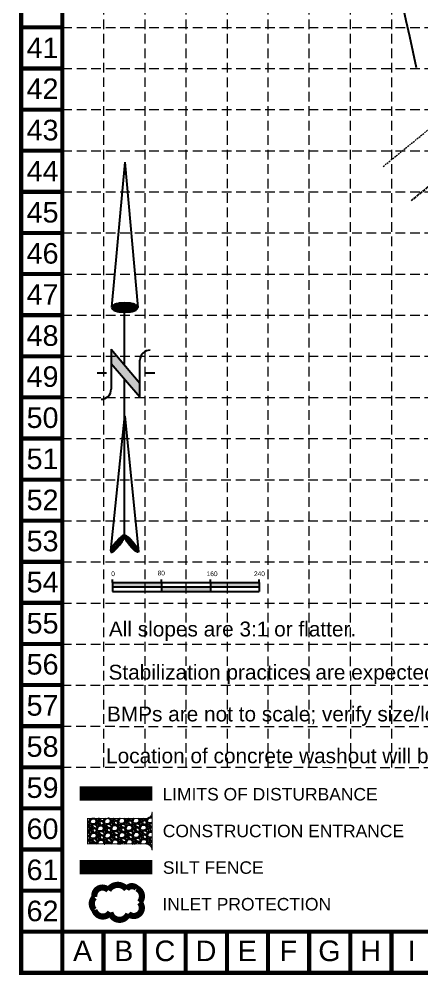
# Model space of a CAD drawing. Header units: inches. Extents: x 3987 to 4244, y 2117 to 2527.
# Drawn here: x 3987.4 to 4049.9, y 2117.2 to 2265.7 of the extents above; entities that cross this region are included whole.
import ezdxf
from ezdxf.enums import TextEntityAlignment as Align

# ---------------------------------------------------------------- set-up
doc = ezdxf.new("R2010")
doc.units = ezdxf.units.IN
doc.header["$MEASUREMENT"] = 0
doc.linetypes.add('DASH', pattern=[0.6, 0.5, -0.1])
doc.linetypes.add('HIDDEN', pattern=[0.375, 0.25, -0.125])
for name, color, linetype in [('BASE', 7, 'Continuous'), ('CONTOUR', 8, 'Continuous'), ('EASEMENT-EXIST', 2, 'HIDDEN'), ('FUTURE', 4, 'DASH'), ('GRID', 254, 'HIDDEN'), ('LEGEND', 7, 'Continuous'), ('NARROW', 7, 'Continuous')]:
    doc.layers.add(name, color=color, linetype=linetype)
doc.styles.get("Standard").update_dxf_attribs({"font": 'ARIAL.TTF'})

# ---------------------------------------------------------------- blocks, each defined once
blk = doc.blocks.new('North Arrow')
at = {"layer": 'NARROW'}
for p, q in [((32.43254981860446, 3.058265073213988), (32.43254981860446, 4.631385762768332)), ((0, 0), (22.36344290151465, 2.002084736559482)), ((28.76667448424996, -2.091662794246076), (34.01874137947743, 2.319861484284047)), ((36.17825519122562, 2.333068732823449), (30.46489879658111, 2.333068732823449)), ((36.15693846157228, 2.319861484284047), (31.03953994826952, -2.091662794246076)), ((39.10239171702415, 0.006637234364461619), (59.96415737125062, 2.108618273159664)), ((0, 0), (22.3340256442134, -2.022002755547874)), ((21.65859055236069, -0.04755806894536363), (21.65587945617517, -0.04755806894536363)), ((31.2002493849468, -0.04755806894536363), (21.65859055236069, -0.04755806894536363)), ((57.4539157862273, -0.04755806894536363), (33.41071549255503, -0.04755806894536363)), ((59.8310793026576, -2.141789640390925), (39.04486644576536, -0.007715046158409677)), ((57.69334596529006, -0.02703537367779063), (57.76929195033517, -0.01344045038422337)), ((57.76514189648879, -0.05039075473177945), (57.69334596529006, -0.02703537367779063)), ((28.76667448424996, -2.091662794246076), (34.95439482978327, -2.091662794246076)), ((32.43254981860446, -4.261561808689294), (32.43254981860446, -2.800806882678444))]:
    blk.add_line(p, q, dxfattribs=at)
blk.add_lwpolyline([(22.36469003275943, -2.029144276148145), (22.58571216360451, -1.926685835660464, 0.09157658552841703), (22.86600292222374, -1.437143250313966, 0.04830551554414139), (23.03449076013294, -0.7510674610057322), (23.07365352004581, -0.007926344824227272), (23.0138871940153, 0.8191116749912908, 0.04830551554426889), (22.86600292222374, 1.421290560665511, 0.0915765855283463), (22.58571216360451, 1.91083314601201), (22.36469003275943, 2.01329158649969), (22.14366790191434, 1.91083314601201, 0.09157658552851158), (21.86337714329511, 1.421290560665511, 0.04830551554418233), (21.71549287155813, 0.8191116749912908), (21.65572654552761, -0.007926344824227272), (21.71549287155813, -0.8349643646397453, 0.04830551554422624), (21.86337714329511, -1.437143250313966, 0.09157658552816902), (22.14366790191434, -1.926685835660464)], format="xyb", close=True, dxfattribs=at)
for points in [[(57.45558378554506, -0.03134526075882604), (57.43996657389744, 0.0836624617477355, -0.06681784727068599), (57.67471216397553, 0.4712181194372533, -0.03073031192727785), (58.00862399094058, 0.8372912985578296), (58.52165351551321, 1.292257312707079), (59.07299621394941, 1.699951556056476, -0.03073031192742202), (59.50028108291463, 1.950818694931513, -0.06681784727061153), (59.92804734067704, 2.100220530974184), (60.03732810972451, 2.061125939999329)], [(60.03732810972451, 2.061125939999329), (60.05294532137214, 1.946118217492767, -0.06681784727066456), (59.81819973129404, 1.558562559803249, -0.03073031192683177), (59.43379851860755, 1.137137013811298), (58.97125837981093, 0.7375233665334235), (58.41991568137473, 0.3298291232385964, -0.03073031192764033), (57.99263081235495, 0.07896198436355917, -0.03669233332525137), (57.76236303227506, -0.01733721801429056)], [(57.45558378554506, -0.03527464659782709), (57.43996657389744, -0.150282369049819, 0.06681784727068599), (57.67471216397553, -0.5378380267393368, 0.03073031192727785), (58.00862399094058, -0.903911205859913), (58.52165351551321, -1.358877220063732), (59.07299621394941, -1.766571463358559, 0.03073031192742202), (59.50028108291463, -2.017438602233597, 0.06681784727061153), (59.92804734067704, -2.166840438276267), (60.03732810972451, -2.127745847301412)], [(60.03732810972451, -2.127745847301412), (60.05294532137214, -2.012738124794851, 0.06681784727066456), (59.81819973129404, -1.625182467105333, 0.03073031192683177), (59.43379851860755, -1.203756921113381), (58.97125837981093, -0.804143273835507), (58.41991568137473, -0.3964490305406798, 0.03073031192764033), (57.99263081235495, -0.1455818916656426, 0.03669233332525137), (57.76236303227506, -0.04928268934236257)]]:
    blk.add_lwpolyline(points, format="xyb", dxfattribs=at)
for centre, start, end in [((30.46491631666868, 3.862994872579293), 178.8769027564139, 270), ((34.95439482978327, -3.621588933947351), 358.8769027564139, 90)]:
    blk.add_arc(centre, 1.529926139739004, start, end, dxfattribs=at)
for points in [[(23.01902749208239, 0.7489697719211108), (21.85494459723486, 1.41965102062386), (22.86773874044229, 1.437300527177285), (22.14491470462235, 1.910307302568981)], [(22.86773874044229, 1.437300527177285), (22.14491470462235, 1.910307302568981), (22.58617356370451, 1.910307302568981), (22.35503797086494, 2.002084736559482)], [(31.04573626156707, -2.092600781761575), (36.15173163068903, 2.358604768796795), (28.74698772917327, -2.064361571265181), (34.01267678058502, 2.358604768796795)], [(59.26426530671961, 0.9963362022790534), (58.69416543257103, 1.419996991044172), (59.44663154890804, 1.149516487475921), (59.00303798687673, 1.64907741756906)], [(59.44663154890804, 1.149516487475921), (59.00303798687673, 1.64907741756906), (59.61749721722299, 1.335816834307479), (59.27576588053853, 1.822957741314895)], [(59.61749721722299, 1.335816834307479), (59.27576588053853, 1.822957741314895), (59.80972109409777, 1.551097235151246), (59.4926338442383, 1.954057985367399)], [(59.80972109409777, 1.551097235151246), (59.4926338442383, 1.954057985367399), (59.93129858887187, 1.730497569169529), (59.69471535579942, 2.039618144699489)], [(59.93129858887187, 1.730497569169529), (59.69471535579942, 2.039618144699489), (60.05287608364597, 1.941637962281675), (59.93129858887187, 2.103098262887215)], [(60.05287608364597, 1.941637962281675), (59.93129858887187, 2.103098262887215), (60.03644669248388, 2.064458190925507)], [(23.02743242273209, -0.7618279882990464), (21.67003612299595, -0.04525802260104683), (23.06525461068304, -0.04525802260104683), (21.71626324154204, 0.8195677980802429)], [(23.06525461068304, -0.04525802260104683), (21.71626324154204, 0.8195677980802429), (23.01902749208239, 0.7489697719211108), (21.85494459723486, 1.41965102062386)], [(57.44388876337325, 0.08001449623407098), (57.69525844847522, -0.01106567331589758), (57.49810575425727, 0.2124947428819723), (57.77083364797363, -0.01106567331589758)], [(57.450460519849, -0.04004572727353661), (57.68868669199946, -0.016585683588346), (57.44388876337325, 0.08001449623407098), (57.69525844847522, -0.01106567331589758)], [(57.49810575425727, 0.2124947428819723), (57.77083364797363, -0.01106567331589758), (57.59996797960412, 0.3891350717640307), (57.940056377156, 0.06345446541672572)], [(57.59996797960412, 0.3891350717640307), (57.940056377156, 0.06345446541672572), (57.68211493557828, 0.4981552747267415), (58.06984856753843, 0.1324545938769006)], [(57.68211493557828, 0.4981552747267415), (58.06984856753843, 0.1324545938769006), (57.83819415180915, 0.663755583063903), (58.29493122679196, 0.2580348277115263)], [(57.83819415180915, 0.663755583063903), (58.29493122679196, 0.2580348277115263), (58.02877508955135, 0.8569559427633067), (58.51837094691291, 0.405695102581376)], [(58.02877508955135, 0.8569559427633067), (58.51837094691291, 0.405695102581376), (58.26042950528063, 1.069476338470849), (58.73031009321494, 0.5657754006460891)], [(58.26042950528063, 1.069476338470849), (58.73031009321494, 0.5657754006460891), (58.51837094691291, 1.297176762400341), (59.04904028220699, 0.8114158579883224)], [(58.51837094691291, 1.297176762400341), (59.04904028220699, 0.8114158579883224), (58.69580837170361, 1.422756996180397), (59.26097942850902, 0.9949561996836565)], [(22.86773874044229, -1.439569039612252), (21.72466817219174, -0.8747848301754857), (23.02743242273209, -0.7618279882990464), (21.67003612299595, -0.04525802260104683)], [(22.5777686330548, -1.930225321557373), (21.86334952788457, -1.446628842222708), (22.86773874044229, -1.439569039612252), (21.72466817219174, -0.8747848301754857)], [(22.36344290151465, -2.014942952937417), (22.14491470462235, -1.930225321557373), (22.5777686330548, -1.930225321557373), (21.86334952788457, -1.446628842222708)], [(57.4373170068975, -0.1421659174229717), (57.68868669199946, -0.02210569386079442), (57.450460519849, -0.04004572727353661), (57.68868669199946, -0.016585683588346)], [(57.45703227632475, -0.1932260124704044), (57.69525844847522, -0.02762570418781252), (57.4373170068975, -0.1421659174229717), (57.68868669199946, -0.02210569386079442)], [(57.52603571929285, -0.3257062591183058), (57.76426189149788, -0.05108574781843345), (57.45703227632475, -0.1932260124704044), (57.69525844847522, -0.02762570418781252)], [(57.63446970111545, -0.4802665469105705), (57.90062583830149, -0.1021458429204358), (57.52603571929285, -0.3257062591183058), (57.76426189149788, -0.05108574781843345)], [(57.78397716092513, -0.6624268860650773), (58.09120677609826, -0.2001260253382497), (57.63446970111545, -0.4802665469105705), (57.90062583830149, -0.1021458429204358)], [(57.97455809866733, -0.8735672791772231), (58.33600470472447, -0.3477863002626691), (57.78397716092513, -0.6624268860650773), (58.09120677609826, -0.2001260253382497)], [(58.24071423585337, -1.113687726247008), (58.61366141578401, -0.5423666625029), (57.97455809866733, -0.8735672791772231), (58.33600470472447, -0.3477863002626691)], [(58.61366141578401, -1.433848322321865), (58.92746278743289, -0.771447089027788), (58.24071423585337, -1.113687726247008), (58.61366141578401, -0.5423666625029)], [(58.91431927448139, -1.64498871543401), (59.20019068109468, -1.004667523229728), (58.61366141578401, -1.433848322321865), (58.92746278743289, -0.771447089027788)], [(59.11804372517508, -1.794028992899257), (59.56985198281473, -1.35518817585762), (58.91760515269198, -1.651888728247286), (59.20019068109468, -1.011567536097573)], [(59.34805520177179, -1.927889242142555), (59.81300697236293, -1.62152867174882), (59.11804372517508, -1.794028992899257), (59.56985198281473, -1.35518817585762)], [(59.53699320043597, -1.324828119304584), (59.41377276652929, -1.18406785724801), (59.20840537670301, -1.014327541233797)], [(59.58299549571166, -2.052089473381784), (59.92801271066128, -1.787128980031412), (59.34805520177179, -1.927889242142555), (59.81300697236293, -1.62152867174882)], [(59.78343406819477, -2.12522960951901), (60.04630432717022, -2.007929391147627), (59.58299549571166, -2.052089473381784), (59.92801271066128, -1.787128980031412)], [(59.92308389326354, -2.166629686616943), (60.03808963156189, -2.132129622386856), (59.78343406819477, -2.12522960951901), (60.04630432717022, -2.007929391147627)]]:
    blk.add_solid(points, dxfattribs=at)
blk = doc.blocks.new('A$C0CA6349E')
h = blk.add_hatch(color=7)
h.paths.add_polyline_path([(82.23822948128044, 7.207218796017212), (82.23822948128044, 14.41444002866251), (2.241429481281443, 14.41444002866251), (2.241429481281443, 7.207218796018423)])
h.paths.add_polyline_path([(82.23822948128041, 7.20721879601721), (82.23822948128043, -2.436636691527383e-06), (162.2350294812794, -2.436636691527383e-06), (162.2350294812794, 7.207218796015997)])
h.paths.add_polyline_path([(162.2350294812794, 14.41444002866251), (162.2350294812794, 7.207218796015998), (242.2318294812785, 7.207218796014786), (242.2318294812785, 14.41444002866251)])
at = {"color": 7}
for p, q in [((2.241429481281443, 14.41444002866251), (2.241429481281443, 19.21424802866181)), ((82.23822948128043, 14.41444002866251), (82.23822948128043, 19.21424802866181)), ((162.2350294812794, 14.41444002866251), (162.2350294812794, 19.21424802866181)), ((242.2318294812785, 14.41444002866251), (242.2318294812785, 19.21424802866181)), ((2.241429481281443, 14.41444002866251), (82.23822948128043, 14.41444002866251)), ((2.241429481281443, 14.41444002866251), (2.241429481281443, -2.436636691527383e-06)), ((2.241429481281443, 7.207218796018424), (242.2318294812785, 7.207218796014786)), ((82.23822948128043, 14.41444002866251), (242.2318294812785, 14.41444002866251)), ((82.23822948128043, 14.41444002866251), (82.23822948128043, -2.436636691527383e-06)), ((162.2350294812794, 14.41444002866251), (162.2350294812794, -2.436636691527383e-06)), ((242.2318294812785, 14.41444002866251), (242.2318294812785, -2.436636691527383e-06)), ((2.241429481281443, -2.436636691527383e-06), (82.23822948128043, -2.436636691527383e-06)), ((82.23822948128043, -2.436636691527383e-06), (242.2318294812785, -2.436636691527383e-06))]:
    blk.add_line(p, q, dxfattribs=at)
for s, p in [('0', (0.1193302897734156, 24.93808510561473)), ('80', (75.94450509231808, 26.10880676911609)), ('160', (156.0123777423488, 24.93808510561473)), ('240', (233.4415406212977, 24.93812696194971))]:
    blk.add_text(s, height=7.679692799999902, dxfattribs=at).set_placement(p)

msp = doc.modelspace()

# ---------------------------------------------------------------- hatches: boundary and pattern name
at = {"layer": 'LEGEND'}
h = msp.add_hatch(dxfattribs=at)
h.set_pattern_fill('GRAVEL', color=4, scale=1.576962369449604, angle=-43.93425516442545, style=0)
h.set_pattern_definition([(184.0785448355745, (1793.801209420999, 1185.510279938749), (-18.93235341164669, -1.467473896002939), [0.2121582093362717, -21.00370057138777]), (141.0354448355745, (1793.589588123721, 1185.49519043137), (14.72167588068947, -11.99415584409261), [0.3640701483100915, -36.04293364396247]), (88.57614483557452, (1793.306510720144, 1185.724131850417), (-0.6793647695105158, -23.43338549936838), [0.2567105501979625, -25.41437600884565]), (223.3394448355745, (1792.590078850625, 1185.866942458787), (23.01857860512624, 21.6184177199391), [0.3315374146283459, -32.82219774035677]), (248.8994448355745, (1792.348951545192, 1185.639402048127), (7.451617493415646, 19.09828191439261), [0.325098677273883, -32.18481320506077]), (313.3394448355745, (1792.231913717977, 1185.336100901787), (-21.61841771993909, 23.01857860512624), [0.3315374146283459, -32.82219774035677]), (353.7599448355745, (1792.459454128638, 1185.094973596353), (-25.70463972490341, 2.867659148514181), [0.438441270615704, -43.40565109778258]), (28.32104483557454, (1792.895297412579, 1185.047317860432), (32.02065461008316, 17.32476661853524), [0.4139336984320877, -40.979450337438]), (77.49534483557453, (1793.259684590224, 1185.243693050943), (5.138881509990881, 23.51634977724702), [0.3326602118353918, -32.93339724183824]), (131.3021448355745, (1793.331712098909, 1185.56846234905), (11.39777102221158, -13.1712445795224), [0.3797830013592868, -18.60935918179321]), (178.4631448355746, (1793.081044324482, 1185.853770367014), (-25.66316126584267, 0.6378814735738342), [0.4911417760403405, -48.62307209812821]), (94.87984483557395, (1793.703409131162, 1184.772379917467), (-1.384516124268216, 14.47280257128392), [0.1676326768348619, -16.59570596995794]), (127.5349448355745, (1793.68914922978, 1184.939405699213), (12.57485841874661, -16.49518378100371), [0.3189201387103795, -31.57316942652131]), (181.0657448355745, (1793.494848054268, 1185.192304088027), (-1.094148076905771, -1.13562838972326), [0.2230155952499306, -2.007145088136483]), (159.2643448355745, (1793.546651820187, 1185.405169794305), (7.866436812341085, -3.199480815307854), [0.1200983001325429, -11.88968913513777]), (247.8671448355745, (1793.434333425356, 1185.447691294837), (2.146815577016435, 4.501032065349131), [0.1698435780768307, -8.322358980200248]), (347.0295448355745, (1793.370343773056, 1185.290362581472), (5.595180062974134, -1.011182154072388), [0.2758564503254497, -8.919335431741455]), (117.6308448355745, (1793.639161275251, 1185.228446944177), (1.177110578932022, -3.323922177113993), [0.1994715470740487, -4.787321860664279]), (332.4552448355745, (1792.775669163138, 1186.082296983064), (14.63871811805431, -7.534603952638522), [0.2794377318664698, -27.66440641808714]), (26.4119448355745, (1793.023433316568, 1185.953073269465), (-16.57813421422012, -8.115325093388048), [0.2344328028047476, -23.20879859183656]), (249.2643448355745, (1793.857990822915, 1185.455572551835), (3.199480815307854, 7.866436812341085), [0.2401950233027162, -11.76959241196759]), (299.6762448355745, (1793.772947821848, 1185.230935762172), (-8.073847641189271, 14.34835562459441), [0.2794377318664697, -27.66440641808714]), (295.5097448355746, (1792.097297565378, 1185.378207599312), (-3.48985119009633, 7.741992239849223), [0.2694713296915483, -13.20410146273534]), (250.8408448355745, (1792.21334918721, 1185.135006278885), (6.357497544139845, 17.96264245277909), [0.2257863181330553, -22.35287861138223]), (22.86714483557454, (1792.775199364976, 1184.309003036148), (7.741995978541119, 3.489842958978401), [0.2401950233027166, -11.76959241196761]), (333.4197448355745, (1792.996517730639, 1184.402342097207), (-19.13975172885042, 9.681416897559208), [0.2643477789532065, -26.17035915306082]), (25.50974483557454, (1792.218741626206, 1184.845135427922), (-7.741992239849223, -3.489851190096326), [0.1347356648457742, -13.33883712758112]), (57.37564483557452, (1792.707061682676, 1184.37465190045), (3.24096642702271, 5.636658155029847), [0.08040931121823529, -7.960551772890313]), (122.0295448355745, (1792.750412789209, 1184.442374779745), (2.312739122165215, -4.418069644551452), [0.3250986772738827, -6.176882753015619]), (142.0747448355744, (1792.577994568466, 1184.717985729322), (12.45042709171265, -9.805849847465808), [0.3012786606833468, -29.82654482966737]), (259.7558448355745, (1793.271870476608, 1185.188156058031), (1.052665438973977, 3.365404772872161), [0.2274326668467607, -5.458385581284625]), (309.2229448355745, (1793.231422991073, 1184.964348874366), (17.11737170303656, -20.87177601650539), [0.3970696628531902, -39.30982881308397]), (17.01114483557456, (1793.482505568498, 1184.656743098637), (-12.20154677314202, -3.572805721806962), [0.1623577377090529, -16.07346334206732]), (46.06574483557452, (1793.637760266863, 1184.704242235164), (-0.04148029998145354, 2.229775776627252), [0.09461774216697622, -1.482344627282628]), (76.3221448355745, (1792.588106439848, 1184.773937525242), (-3.116530508801013, -12.3259844157663), [0.2190779202134169, -21.68878348747254]), (4.078544835574532, (1792.639910205766, 1184.986803231518), (18.93235341164669, 1.467473896002942), [0.4243164186725434, -20.79154236205149]), (316.0657448355745, (1793.063152800326, 1185.016982246282), (2.229775776627253, 0.04148029998145383), [0.4100102160568971, -1.166952153392707]), (281.3705448355745, (1793.358416090285, 1184.732503834316), (-3.697230274960199, 18.89087714714052), [0.2493398280831547, -24.68462405668387]), (210.1203448355745, (1793.407574438814, 1184.488058104888), (-5.512219004453983, -3.448364679850362), [0.2296088749166013, -11.25085064053716]), (163.7117448355745, (1793.208968633917, 1184.37283608906), (-32.51841378887389, 9.432513298235397), [0.3738425841135678, -37.01047732877559]), (131.4918448355745, (1792.850130494658, 1184.477688029891), (-13.66902308196645, 15.35954334343077), [0.3955005852955911, -39.15451536627955])])
edge = h.paths.add_edge_path()
edge.add_line((4008.040283166771, 2136.544207130835), (4008.040283166771, 2142.458447548251))
edge.add_arc((4007.054576628629, 2142.458447548249), 0.9857065381426029, -89.96094406197051, 9.669065548223443e-11, ccw=False)
edge.add_line((4007.055248540082, 2141.472741239112), (3998.021852297807, 2141.471923024603))
edge.add_line((3998.021852297808, 2141.471923024604), (3998.021852297808, 2137.526141312324))
edge.add_line((3998.021852297808, 2137.526141312324), (4007.05390471718, 2137.529913439967))
edge.add_arc((4007.054576628632, 2136.544207130834), 0.9857065381388798, 2.5920599000528455e-11, 90.03905593795997, ccw=False)

# ---------------------------------------------------------------- linework, layer by layer
at = {"layer": 'BASE', "const_width": 0.638952539340646}
for points in [[(4243.303704055351, 2117.491337736915), (4243.303704055351, 2526.420962914908), (3987.722688319088, 2526.420962914908), (3987.722688319088, 2117.491337736915)], [(4236.914178661947, 2123.880863130302), (4236.914178661947, 2520.031437521521), (3994.112213712509, 2520.031437521521), (3994.112213712509, 2123.880863130302)]]:
    msp.add_lwpolyline(points, close=True, dxfattribs=at)
for points in [[(3994.112213712509, 2264.450421785258), (3987.722688319088, 2264.450421785258)], [(3994.112213712509, 2258.060896391837), (3987.722688319088, 2258.060896391837)], [(3994.112213712509, 2251.671370998451), (3987.722688319088, 2251.671370998451)], [(3994.112213712509, 2245.281845605029), (3987.722688319088, 2245.281845605029)], [(3994.112213712509, 2238.892320211643), (3987.722688319088, 2238.892320211643)], [(3994.112213712509, 2232.502794818221), (3987.722688319088, 2232.502794818221)], [(3994.112213712509, 2226.113269424817), (3987.722688319088, 2226.113269424817)], [(3994.112213712509, 2219.723744031413), (3987.722688319088, 2219.723744031413)], [(3994.112213712509, 2213.334218637992), (3987.722688319088, 2213.334218637992)], [(3994.112213712509, 2206.944693244605), (3987.722688319088, 2206.944693244605)], [(3994.112213712509, 2200.555167851184), (3987.722688319088, 2200.555167851184)], [(3994.112213712509, 2194.165642457797), (3987.722688319088, 2194.165642457797)], [(3994.112213712509, 2187.776117064376), (3987.722688319088, 2187.776117064376)], [(3994.112213712509, 2181.386591670972), (3987.722688319088, 2181.386591670972)], [(3994.112213712509, 2174.997066277568), (3987.722688319088, 2174.997066277568)], [(3994.112213712509, 2168.607540884147), (3987.722688319088, 2168.607540884147)], [(3994.112213712509, 2162.21801549076), (3987.722688319088, 2162.21801549076)], [(3994.112213712509, 2155.828490097339), (3987.722688319088, 2155.828490097339)], [(3994.112213712509, 2149.438964703952), (3987.722688319088, 2149.438964703952)], [(3994.112213712509, 2143.049439310531), (3987.722688319088, 2143.049439310531)], [(3994.112213712509, 2136.659913917127), (3987.722688319088, 2136.659913917127)], [(3994.112213712509, 2130.270388523723), (3987.722688319088, 2130.270388523723)], [(3994.112213712509, 2123.880863130302), (3987.722688319088, 2123.880863130302)], [(3994.112213712509, 2123.880863130302), (3994.112213712509, 2117.491337736915)], [(4000.501739105913, 2123.880863130302), (4000.501739105913, 2117.491337736915)], [(4006.891264499317, 2123.880863130302), (4006.891264499317, 2117.491337736915)], [(4013.280789892721, 2123.880863130302), (4013.280789892721, 2117.491337736915)], [(4019.670315286125, 2123.880863130302), (4019.670315286125, 2117.491337736915)], [(4026.059840679529, 2123.880863130302), (4026.059840679529, 2117.491337736915)], [(4032.449366072933, 2123.880863130302), (4032.449366072933, 2117.491337736915)], [(4038.838891466354, 2123.880863130302), (4038.838891466354, 2117.491337736915)], [(4045.228416859758, 2123.880863130302), (4045.228416859758, 2117.491337736915)]]:
    msp.add_lwpolyline(points, dxfattribs=at)
at = {"layer": 'CONTOUR', "color": 35, "linetype": 'Continuous', "elevation": 674}
msp.add_lwpolyline([(4046.936195944248, 2267.966991460001), (4047.471047944201, 2265.525531461512), (4048.005898944845, 2263.08407146023), (4048.540750944799, 2260.64261046057), (4049.071492944656, 2258.219912461055)], dxfattribs=at)
at = {"layer": 'EASEMENT-EXIST', "color": 253, "lineweight": 0}
msp.add_line((4043.941432981564, 2242.845380138656), (4062.5424696126, 2258.007202964326), dxfattribs=at)
at = {"layer": 'FUTURE', "color": 7}
msp.add_line((4107.643709841462, 2285.867711812308), (4048.261566338407, 2237.510459740696), dxfattribs=at)
at = {"layer": 'GRID', "color": 252, "linetype": 'HIDDEN', "lineweight": 0, "ltscale": 6}
for p, q in [((4000.560065738282, 2149.439863778532), (4000.525486451505, 2519.791369005143)), ((4006.976695606197, 2149.438854950133), (4006.897251684498, 2519.78849157264)), ((4013.347097825683, 2149.437853389687), (4013.28821940593, 2519.771653842877)), ((4019.770658103709, 2149.436843471683), (4019.669450134598, 2519.761766200812)), ((4026.10193948888, 2149.435848061851), (4026.07496008372, 2519.811182767268)), ((4032.452090024975, 2149.434849685393), (4032.472122156263, 2519.799307496316)), ((4038.889780118335, 2149.433837545886), (4038.855395702849, 2519.775757761443)), ((4045.302006947468, 2149.432829409737), (4045.236737139068, 2519.781220434179)), ((3994.112213712509, 2264.450421785258), (4236.914178661947, 2264.450421785258)), ((3994.112213712509, 2258.060896391837), (4236.914178661947, 2258.060896391837)), ((3994.112213712509, 2251.671370998451), (4236.914178661947, 2251.671370998451)), ((3994.112213712509, 2245.281845605029), (4236.914178661947, 2245.281845605029)), ((3994.112213712509, 2238.892320211643), (4236.914178661947, 2238.892320211643)), ((3994.112213712509, 2232.502794818221), (4236.914178661947, 2232.502794818221)), ((3994.112213712509, 2226.113269424817), (4236.914178661947, 2226.113269424817)), ((3994.112213712509, 2219.723744031413), (4236.914178661947, 2219.723744031413)), ((3994.112213712509, 2213.334218637992), (4236.914178661947, 2213.334218637992)), ((3994.112213712509, 2206.944693244605), (4236.914178661947, 2206.944693244605)), ((3994.051551561113, 2200.533805020055), (4236.853516510569, 2200.533805020055)), ((3994.051551561113, 2194.144279626651), (4236.853516510569, 2194.144279626651)), ((3994.051551561113, 2187.75475423323), (4236.853516510569, 2187.75475423323)), ((3994.051551561113, 2181.365228839843), (4236.853516510569, 2181.365228839843)), ((3994.051551561113, 2174.975703446422), (4236.853516510569, 2174.975703446422)), ((3994.018276271402, 2168.591190290794), (4236.650349787655, 2168.577545548241)), ((3993.973004754547, 2162.183640370742), (4236.650866422896, 2162.226730965762)), ((3993.994333491666, 2155.808360246294), (4236.674462946782, 2155.791293654594)), ((3993.994426024146, 2149.440896034395), (4236.666041265167, 2149.402742981765))]:
    msp.add_line(p, q, dxfattribs=at)
at = {"layer": 'LEGEND', "color": 1, "linetype": 'HIDDEN', "ltscale": 12, "const_width": 2.252379937499755}
msp.add_lwpolyline([(3996.801720237597, 2145.375292919322), (4008.103692694686, 2145.375292919322)], dxfattribs=at)
at = {"layer": 'LEGEND', "color": 4, "const_width": 0.1576962369449604}
msp.add_lwpolyline([(4008.040283166771, 2136.544207130835), (4008.040283166771, 2142.458447548251, -0.4140139244211871), (4007.055248540082, 2141.472741239112), (3998.021852297808, 2141.471923024604), (3998.021852297808, 2137.526141312324), (4007.05390471718, 2137.529913439967, -0.4144132285109485)], format="xyb", close=True, dxfattribs=at)
at = {"layer": 'LEGEND', "color": 200, "const_width": 2.252379937499755}
msp.add_lwpolyline([(3996.783933920095, 2133.907536787692), (4008.085906377184, 2133.907536787692)], dxfattribs=at)
at = {"layer": 'LEGEND', "color": 170, "ltscale": 100, "const_width": 0.9586874101282282}
msp.add_lwpolyline([(4001.269338160265, 2130.326965520302, 0.5205670505517462), (4001.269338160265, 2130.326965520302, 0.7651954600696135), (3999.100770201367, 2129.235283768974, 0.4178788784126488), (3999.08733677657, 2127.271091651032, 0.6649002420699669), (4001.565506977251, 2126.892785376253, 0.744833174426672), (4004.360544251942, 2126.658116049993, 0.9756416855879776), (4006.101719967216, 2128.456730306227, 0.5205670505517462), (4005.668164379926, 2130.623499994838, 0.5205670505517462), (4004.078459925166, 2130.479048510566, 0.5402640007904789), (4001.269338160265, 2130.326965520302)], format="xyb", close=True, dxfattribs=at)

# ---------------------------------------------------------------- block references
at = {"layer": 'BASE', "xscale": 1.009375000000091, "yscale": 1.009375000000091, "zscale": 1.009374999999995, "rotation": 270}
msp.add_blockref('North Arrow', (4003.810241975387, 2243.485724633861), dxfattribs=at)
at = {"layer": 'NARROW', "ltscale": 500, "xscale": 0.09499619999996867, "yscale": 0.09499619999996867, "zscale": 0.09499619999999957}
msp.add_blockref('A$C0CA6349E', (4001.692207182559, 2176.786512167894), dxfattribs=at)

# ---------------------------------------------------------------- texts
at = {"layer": 'BASE'}
for s, p in [('41', (3991.03981876382, 2261.275261932018)), ('42', (3991.032282376952, 2254.91285737684)), ('43', (3991.039823223233, 2248.496212337518)), ('44', (3991.03982768262, 2242.106686532346)), ('45', (3991.039827682629, 2235.717162743018)), ('46', (3991.039827682629, 2229.32764096955)), ('47', (3991.039832142042, 2222.938113148517)), ('48', (3991.039836601429, 2216.548587343345)), ('49', (3991.041174421568, 2210.17477509129)), ('50', (3991.041174421568, 2203.785253317822)), ('51', (3991.041178880982, 2197.39572549679)), ('52', (3991.041183340369, 2191.006199691618)), ('53', (3991.041183340377, 2184.61667590229)), ('54', (3991.041183340377, 2178.227154128822)), ('55', (3991.04118779979, 2171.83762630779)), ('56', (3991.041192259177, 2165.448100502618)), ('57', (3991.041169962173, 2159.058566634038)), ('58', (3991.041169962173, 2152.669044860571)), ('59', (3991.041174421586, 2146.279517039538)), ('60', (3991.041178880973, 2139.889991234366)), ('61', (3991.041178880982, 2133.500467445038)), ('62', (3991.041178880982, 2127.110945671571)), ('A', (3997.258918236243, 2120.907864678516)), ('B', (4003.648443629664, 2120.907864678516)), ('C', (4010.037969023051, 2120.907864678516)), ('D', (4016.427494416472, 2120.907864678516)), ('E', (4022.817019809876, 2120.907864678516)), ('F', (4029.20654520328, 2120.907864678516)), ('G', (4035.596070596684, 2120.907864678516)), ('H', (4041.985595990088, 2120.907864678516)), ('I', (4048.375121383509, 2120.907864678516))]:
    msp.add_text(s, height=3.19476269670323, dxfattribs=at).set_placement(p, align=Align.MIDDLE_CENTER)
at = {"layer": 'BASE', "color": 7}
for s, p in [('All slopes are 3:1 or flatter.', (4001.342137721544, 2169.778367931703)), ('Stabilization practices are expected to be used at all disturbed areas.', (4001.285610671625, 2163.068039648258)), ('BMPs are not to scale; verify size/location/quantity in the field prior to installation.', (4001.045130958275, 2156.573507523789)), ('Location of concrete washout will be determined in the field and will be reflected on this Site Map.', (4000.902758356224, 2150.081575839125))]:
    msp.add_text(s, height=2.311602593083136, dxfattribs=at).set_placement(p)
at = {"layer": 'LEGEND'}
for s, p in [('LIMITS OF DISTURBANCE', (4009.668578279931, 2144.284124200468)), ('CONSTRUCTION ENTRANCE', (4009.708478234129, 2138.578984734602)), ('SILT FENCE', (4009.720265851591, 2132.884422802945)), ('INLET PROTECTION', (4009.659704422371, 2127.18919908245))]:
    msp.add_text(s, height=1.939497694421515, dxfattribs=at).set_placement(p)

doc.saveas('drawing.dxf')
